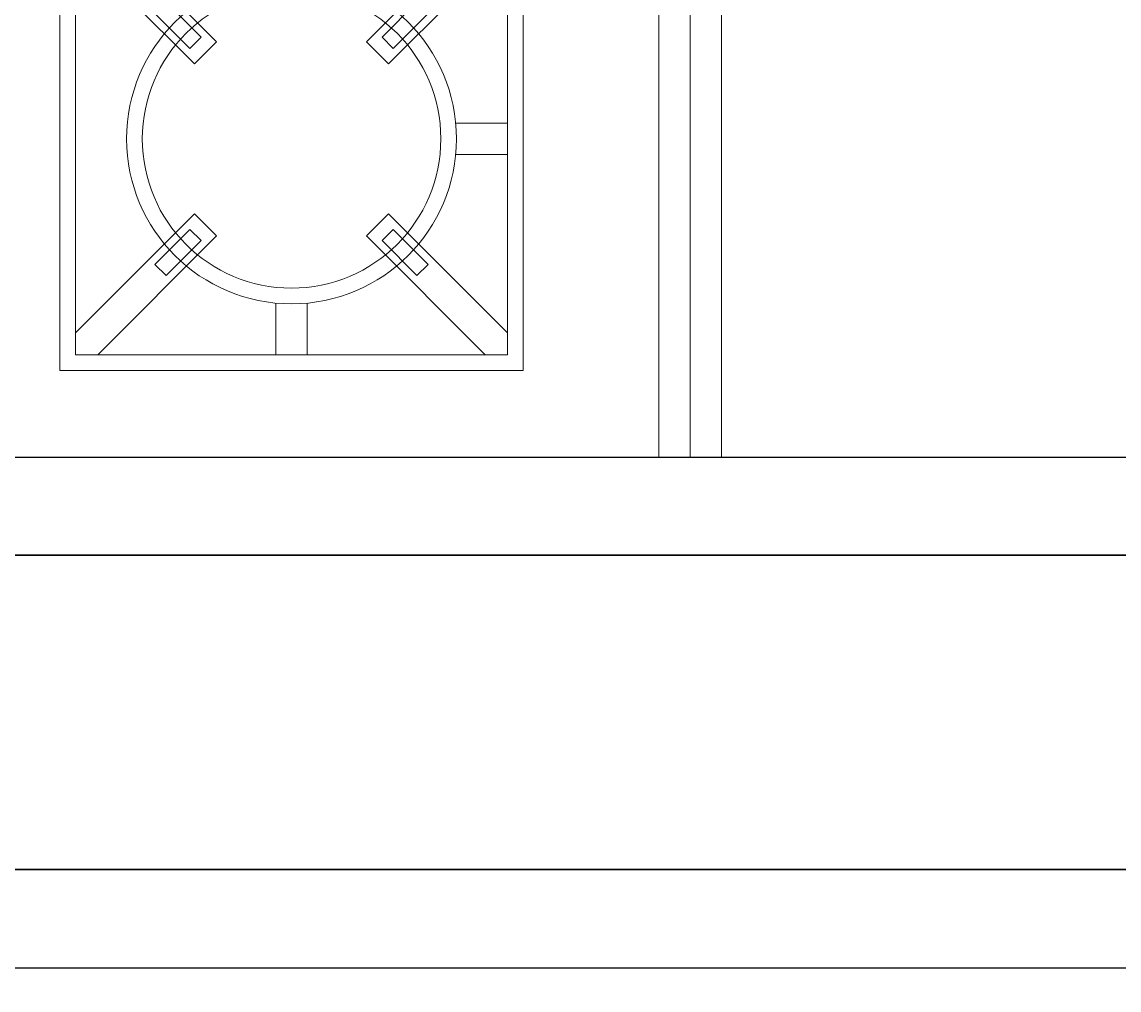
# Model space of a CAD drawing. Extents: x 1158414 to 1597620, y -840005 to -760676.
# Drawn here: x 1528727 to 1529425, y -806826 to -806210 of the extents above; entities that cross this region are included whole.
import ezdxf

# ---------------------------------------------------------------- set-up
doc = ezdxf.new("R2010")
doc.units = 0
doc.header["$LTSCALE"] = 1000
for name, color, linetype in [('WALL', 6, 'Continuous'), ('WS_厨房设备', 1, 'Continuous'), ('新设备', 4, 'Continuous')]:
    doc.layers.add(name, color=color, linetype=linetype)

# ---------------------------------------------------------------- blocks, each defined once
blk = doc.blocks.new('*U111')
at = {"color": 252}
blk.add_line((0, 62.52), (2875.01, 62.52), dxfattribs=at)
blk.add_lwpolyline([(0, 1000), (2875.01, 1000), (2875.01, 0), (0, 0)], close=True, dxfattribs=at)
blk = doc.blocks.new('b10')
at = {"lineweight": 13}
for p, q in [((-461.89, 411.45), (338.11, 411.45)), ((338.11, 411.45), (338.11, -438.55)), ((-461.89, 391.45), (338.11, 391.45)), ((-461.89, 371.45), (338.11, 371.45)), ((-11.89, 285.19), (283.11, 285.19)), ((278.11, 285.19), (281.11, 285.19)), ((283.11, 285.19), (283.11, -9.81)), ((-1.89, 275.19), (273.11, 275.19)), ((12.25, 275.19), (87.93, 199.51)), ((125.61, 275.19), (125.61, 242.21)), ((145.61, 275.19), (145.61, 242.21)), ((258.96, 275.19), (183.28, 199.51)), ((273.11, 275.19), (273.11, 0.19)), ((-1.89, 261.05), (73.79, 185.37)), ((273.11, 261.05), (197.42, 185.37)), ((78, 202.37), (55.75, 224.62)), ((193.21, 202.37), (215.46, 224.62)), ((215.46, 224.62), (222.54, 217.55)), ((70.93, 195.3), (48.68, 217.55)), ((222.54, 217.55), (200.28, 195.3)), ((78, 202.37), (70.93, 195.3)), ((87.93, 199.51), (73.79, 185.37)), ((183.28, 199.51), (197.42, 185.37)), ((200.28, 195.3), (193.21, 202.37)), ((240.13, 147.69), (273.11, 147.69)), ((240.13, 127.69), (273.11, 127.69)), ((73.79, 90.02), (-1.89, 14.33)), ((87.93, 75.88), (73.79, 90.02)), ((183.28, 75.88), (197.42, 90.02)), ((197.42, 90.02), (273.11, 14.33)), ((48.68, 57.83), (70.93, 80.09)), ((70.93, 80.09), (78, 73.01)), ((193.21, 73.01), (200.28, 80.09)), ((200.28, 80.09), (222.54, 57.83)), ((87.93, 75.88), (12.25, 0.19)), ((78, 73.01), (55.75, 50.76)), ((183.28, 75.88), (258.96, 0.19)), ((215.46, 50.76), (193.21, 73.01)), ((222.54, 57.83), (215.46, 50.76)), ((273.11, 0.19), (-1.89, 0.19)), ((283.11, -9.81), (-11.89, -9.81))]:
    blk.add_line(p, q, dxfattribs=at)
for radius in [105, 95]:
    blk.add_circle((135.61, 137.69), radius, dxfattribs=at)

msp = doc.modelspace()

# ---------------------------------------------------------------- linework, layer by layer
at = {"layer": 'WALL'}
for p, q in [((1525987.81, -806549), (1530812.83, -806549)), ((1525987.81, -806749), (1530812.83, -806749))]:
    msp.add_line(p, q, dxfattribs=at)

# ---------------------------------------------------------------- block references
at = {"layer": 'WS_厨房设备'}
msp.add_blockref('*U111', (1526637.81, -806549), dxfattribs=at)
at = {"layer": 'WS_厨房设备', "xscale": -1, "rotation": 180}
msp.add_blockref('*U111', (1526637.81, -806749), dxfattribs=at)
at = {"layer": '新设备', "rotation": 270}
msp.add_blockref('b10', (1528760.48, -806148.37), dxfattribs=at)

doc.saveas('drawing.dxf')
